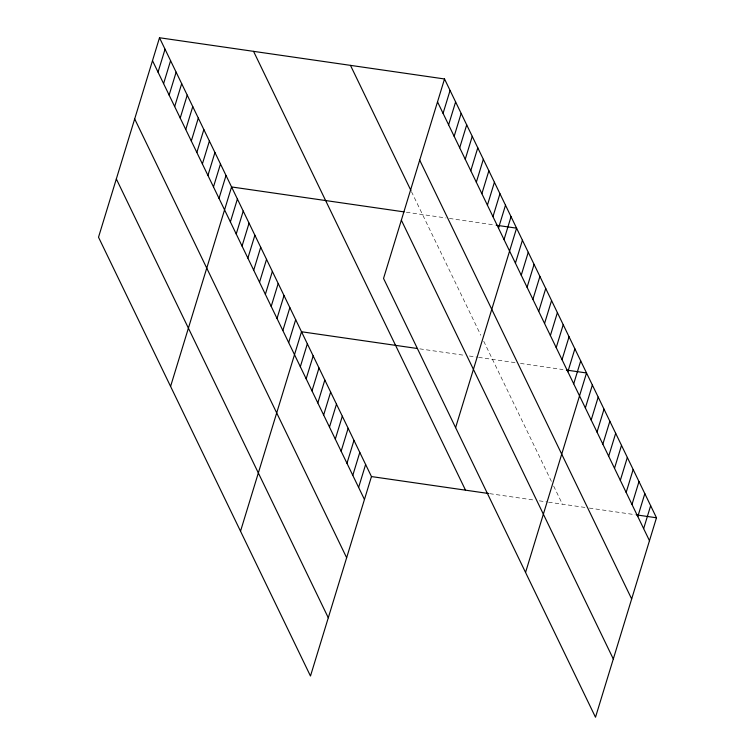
<?xml version="1.0" encoding="UTF-8"?>
<svg xmlns="http://www.w3.org/2000/svg" width="755" height="755" viewBox="0 0 755 755"><rect width="100%" height="100%" fill="white"/><g stroke="black" fill="none" stroke-linecap="round" stroke-linejoin="round"><path stroke-width="0.57" stroke-dasharray="3.77 2.83" d="M406.379 212.23L446.045 217.959M449.404 218.45L495.318 225.084M419.799 348.857L464.787 355.369M469.402 356.03L477.481 357.2M478.632 357.37L515.995 362.768M520.469 363.419L563.022 369.572M489.74 493.666L534.738 500.178M539.353 500.839L547.422 502.009M548.574 502.179L585.937 507.577M589.296 508.068L635.2 514.702M411.447 191.61L480.822 335.239M483.738 341.269L551.735 482.058M553.679 486.078L562.418 504.18"/><path stroke-width="1.13" d="M159.503 37.75L98.518 237.221L310.475 676.036L371.46 476.565L159.503 37.75L444.525 78.964L656.482 517.779L595.497 717.25L383.54 278.435L444.525 78.964M158.04 72.14L165.043 49.226M163.59 83.616L170.592 60.702M169.129 95.092L176.132 72.178M174.669 106.568L181.681 83.654M180.219 118.044L187.221 95.13M185.758 129.52L192.761 106.606M191.308 140.996L198.31 118.082M196.847 152.472L203.85 129.567M202.387 163.948L209.399 141.043M207.936 175.424L214.939 152.519M213.476 186.91L220.479 163.995M219.016 198.386L226.028 175.471M170.583 386.418L231.568 186.947L404.076 211.891M230.388 221.923L237.4 199.018M236.221 233.993L243.223 211.079M242.053 246.064L249.056 223.15M247.876 258.125L254.879 235.22M253.708 270.196L260.711 247.281M259.531 282.266L266.543 259.352M265.364 294.327L272.366 271.423M271.196 306.398L278.199 283.484M277.019 318.468L284.022 295.554M282.851 330.53L289.854 307.625M288.674 342.6L295.686 319.686M240.524 531.227L301.509 331.756L417.487 348.527M300.339 366.732L307.342 343.818M306.162 378.802L313.174 355.888M311.994 390.873L318.997 367.959M317.827 402.934L324.829 380.02M323.65 415.005L330.652 392.09M329.482 427.075L336.485 404.161M335.305 439.136L342.317 416.222M443.062 113.354L450.074 90.449M341.137 451.207L348.14 428.293M448.612 124.83L455.614 101.925M346.97 463.277L353.972 440.363M454.151 136.306L461.154 113.401M352.793 475.339L359.795 452.424M459.691 147.791L466.703 124.877M358.625 487.409L365.628 464.495M465.24 159.267L472.243 136.353M470.78 170.743L477.783 147.829M476.329 182.219L483.332 159.305M481.869 193.695L488.872 170.781M487.409 205.171L494.421 182.257M492.958 216.647L499.961 193.733M498.498 228.123L505.501 205.209M504.038 239.599L511.05 216.685M455.605 427.632L516.59 228.161L496.431 225.254M515.41 263.146L522.422 240.232M521.243 275.207L528.245 252.302M527.075 287.277L534.078 264.363M532.898 299.348L539.91 276.434M538.73 311.409L545.733 288.504M544.563 323.48L551.565 300.565M550.386 335.55L557.388 312.636M556.218 347.611L563.221 324.707M562.041 359.682L569.053 336.768M567.873 371.753L574.876 348.838M573.706 383.814L580.708 360.909M525.555 572.441L586.531 372.97L566.382 370.054M585.361 407.955L592.364 385.041M591.184 420.016L598.196 397.111M597.016 432.086L604.019 409.172M602.849 444.157L609.851 421.243M608.672 456.218L615.674 433.313M614.504 468.289L621.507 445.375M620.327 480.359L627.339 457.445M626.159 492.42L633.162 469.516M631.992 504.491L638.994 481.577M637.815 516.562L644.827 493.647M643.647 528.623L650.65 505.718M371.46 476.565L488.589 493.506M636.323 514.863L656.482 517.779M437.523 101.878L649.47 540.693M419.704 160.145L631.661 598.96M350.471 65.364L410.947 190.562M401.358 220.177L613.305 658.983M253.557 51.349L465.514 490.165M152.501 60.664L364.448 499.48M134.683 118.922L346.639 557.737M116.336 178.954L328.283 617.769"/></g></svg>
